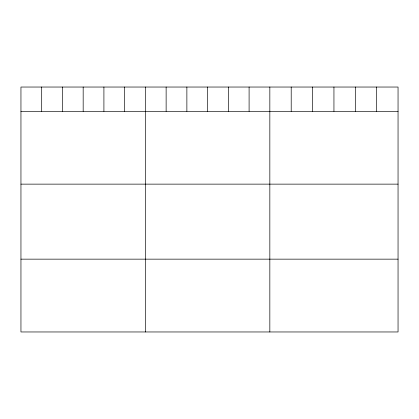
<?xml version="1.0" encoding="UTF-8"?>
<svg xmlns="http://www.w3.org/2000/svg" width="419" height="419" viewBox="0 0 419 419"><rect width="100%" height="100%" fill="white"/><g stroke="black" fill="none" stroke-linecap="round" stroke-linejoin="round"><path stroke-width="0.63" d="M398.05 111.323L398.05 331.963L20.95 331.963L20.95 87.037L398.05 87.037L398.05 111.323L20.95 111.323M20.95 184.135L398.05 184.135M20.95 259.152L398.05 259.152M376.681 87.037L376.681 111.323M355.312 87.037L355.312 111.323M333.943 87.037L333.943 111.323M312.574 87.037L312.574 111.323M291.205 87.037L291.205 111.323M269.836 87.037L269.836 331.963M249.096 87.037L249.096 111.323M228.355 87.037L228.355 111.323M207.615 87.037L207.615 111.323M186.874 87.037L186.874 111.323M166.133 87.037L166.133 111.323M145.393 87.037L145.393 331.963M124.653 87.037L124.653 111.323M103.912 87.037L103.912 111.323M83.172 87.037L83.172 111.323M62.431 87.037L62.431 111.323M41.691 87.037L41.691 111.323"/></g></svg>
